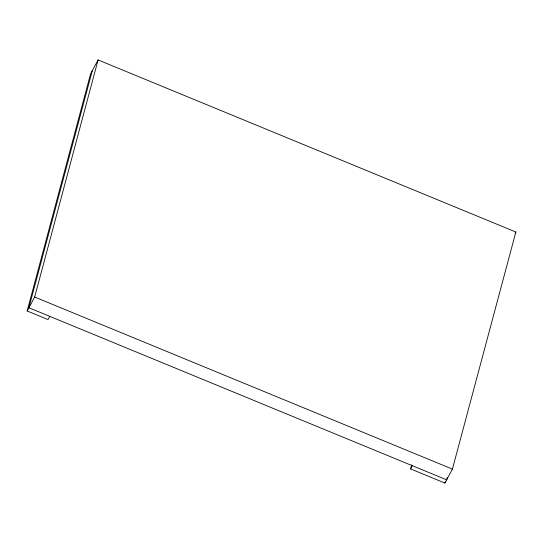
<?xml version="1.0" encoding="UTF-8"?>
<svg xmlns="http://www.w3.org/2000/svg" width="543" height="543" viewBox="0 0 543 543"><rect width="100%" height="100%" fill="white"/><g stroke="black" fill="none" stroke-linecap="round" stroke-linejoin="round"><path stroke-width="0.81" d="M49.773 316.365L48.035 319.583L27.15 310.976L90.579 73.889L98.093 59.94L515.85 232.024L452.421 469.111L444.907 483.06L410.596 468.921L411.689 464.835M92.31 70.671L28.881 307.759L446.645 479.842L447.296 477.385M27.15 310.976L34.664 297.028L98.093 59.94M444.907 483.06L445.348 481.424M515.083 233.456L515.85 232.024M410.596 468.921L412.327 465.704M34.664 297.028L452.421 469.111"/></g></svg>
